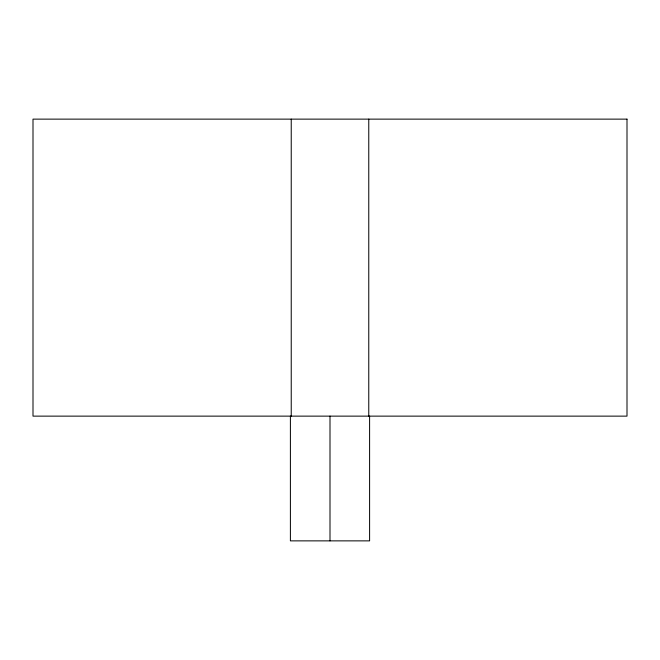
<?xml version="1.0" encoding="UTF-8"?>
<svg xmlns="http://www.w3.org/2000/svg" width="660" height="660" viewBox="0 0 660 660"><rect width="100%" height="100%" fill="white"/><g stroke="black" fill="none" stroke-linecap="round" stroke-linejoin="round"><path stroke-width="0.99" d="M369.6 416.13L369.6 540.87L290.4 540.87L290.4 416.13M368.767 119.13L368.767 416.13M330 416.13L330 540.87M291.233 119.13L291.233 416.13M627 119.13L33 119.13L33 416.13L627 416.13L627 119.13"/></g></svg>
